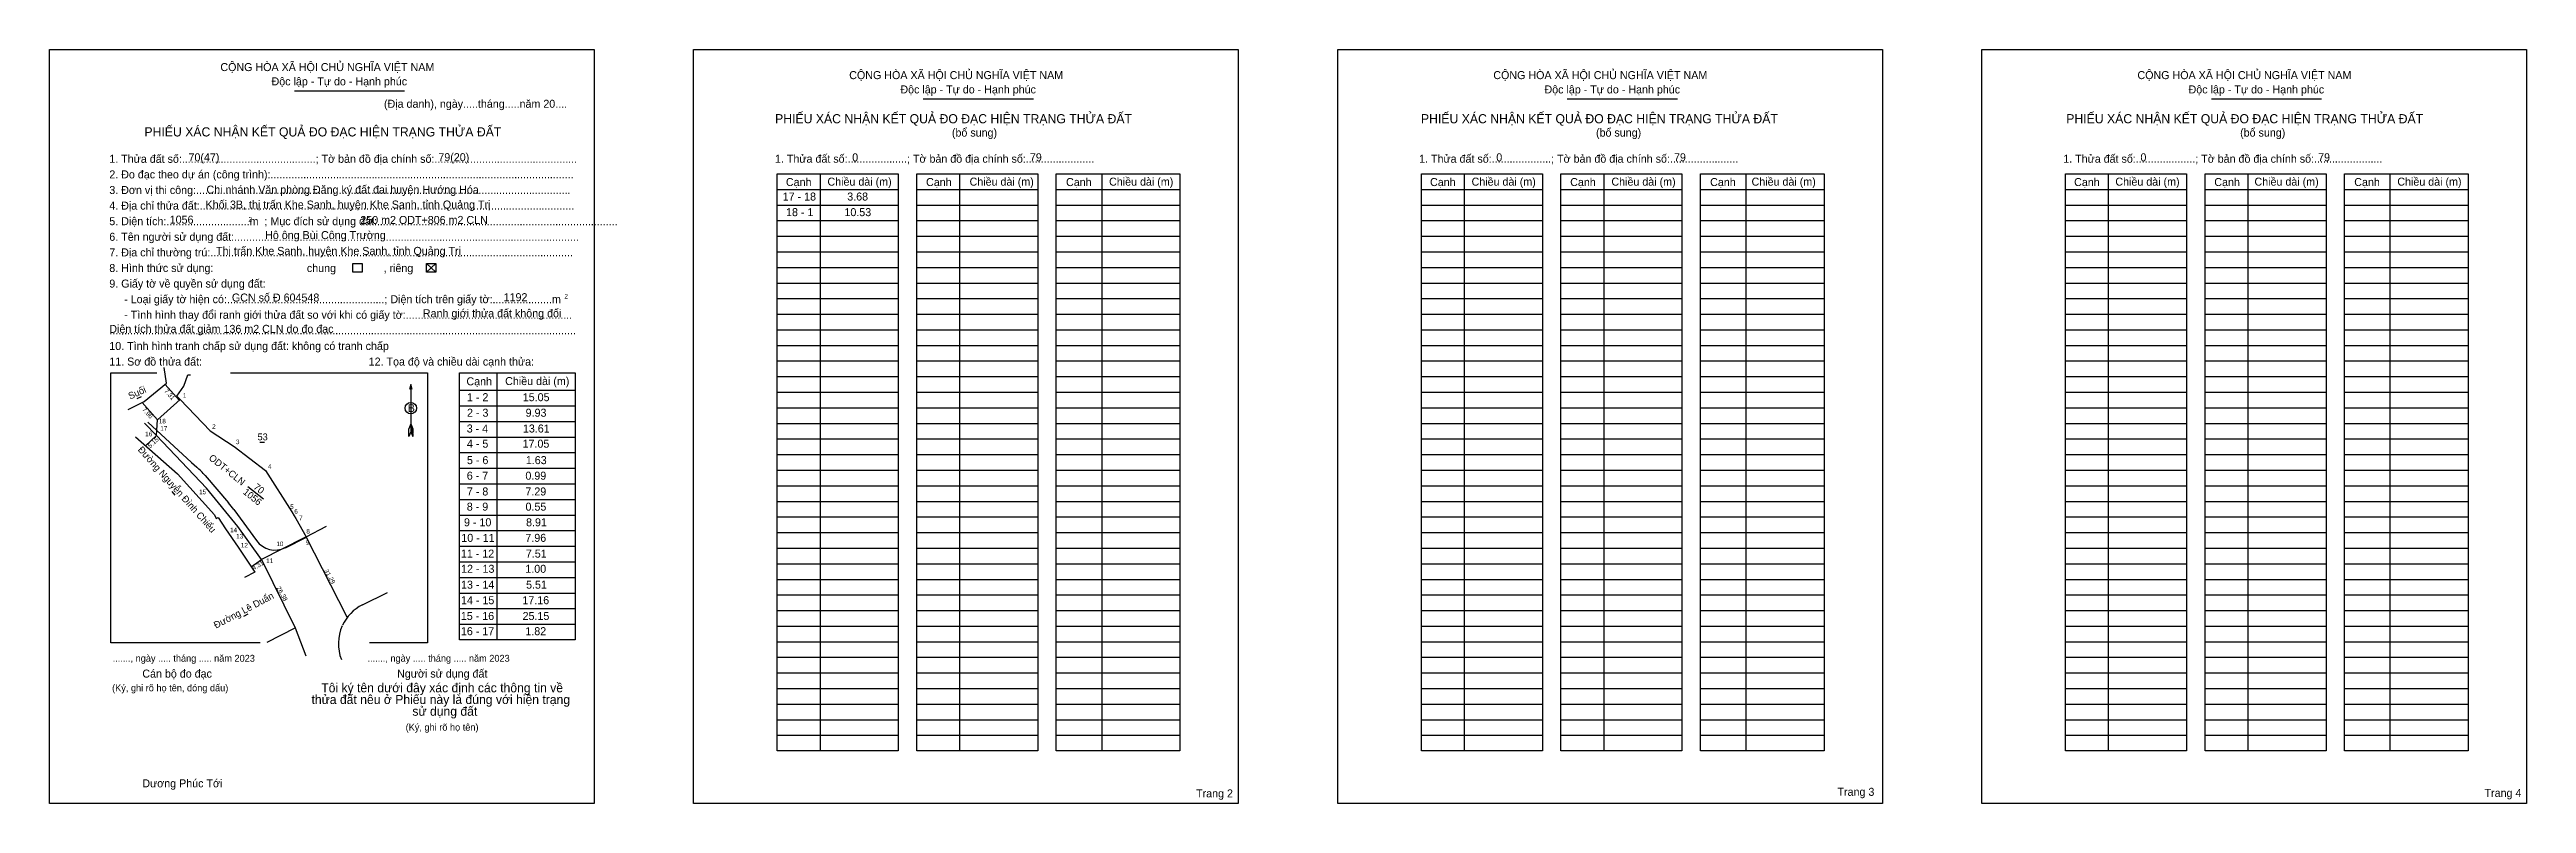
# Model space of a CAD drawing. Extents: x 551138 to 551996, y 1838764 to 1839025.
import ezdxf

# ---------------------------------------------------------------- set-up
doc = ezdxf.new("R2010")
doc.units = 0
for name, color, linetype in [('Level 1', 7, 'Continuous'), ('Level 10', 7, 'Continuous'), ('Level 13', 7, 'Continuous'), ('Level 2', 7, 'Continuous'), ('Level 23', 7, 'Continuous'), ('Level 27', 7, 'Continuous'), ('Level 31', 7, 'Continuous'), ('Level 36', 7, 'Continuous'), ('Level 48', 7, 'Continuous'), ('Level 50', 7, 'Continuous'), ('Level 52', 7, 'Continuous'), ('Level 6', 7, 'Continuous'), ('Level 9', 7, 'Continuous')]:
    doc.layers.add(name, color=color, linetype=linetype)

msp = doc.modelspace()

# ---------------------------------------------------------------- linework, layer by layer
at = {"layer": 'Level 1'}
for p, q in [((551138.31, 1839024.8), (551138.31, 1839024.8)), ((551361.29, 1839024.8), (551361.29, 1839024.8)), ((551223.08, 1839010.53), (551261.2, 1839010.53)), ((551440.77, 1839007.74), (551478.9, 1839007.74)), ((551663.76, 1839007.74), (551701.89, 1839007.74)), ((551886.75, 1839007.74), (551924.88, 1839007.74)), ((551405.07, 1838981.82), (551405.07, 1838782.2)), ((551453.38, 1838981.82), (551453.38, 1838782.2)), ((551502.58, 1838981.82), (551502.58, 1838782.2)), ((551628.06, 1838981.82), (551628.06, 1838782.2)), ((551676.36, 1838981.82), (551676.36, 1838782.2)), ((551725.56, 1838981.82), (551725.56, 1838782.2)), ((551851.05, 1838981.82), (551851.05, 1838782.2)), ((551899.35, 1838981.82), (551899.35, 1838782.2)), ((551948.55, 1838981.82), (551948.55, 1838782.2)), ((551390.24, 1838976.42), (551432.14, 1838976.42)), ((551390.24, 1838971.03), (551432.14, 1838971.03)), ((551438.54, 1838976.42), (551480.44, 1838976.42)), ((551438.54, 1838971.03), (551480.44, 1838971.03)), ((551486.84, 1838976.42), (551529.64, 1838976.42)), ((551486.84, 1838971.03), (551529.64, 1838971.03)), ((551613.23, 1838976.42), (551655.13, 1838976.42)), ((551613.23, 1838971.03), (551655.13, 1838971.03)), ((551661.53, 1838976.42), (551703.43, 1838976.42)), ((551661.53, 1838971.03), (551703.43, 1838971.03)), ((551709.83, 1838976.42), (551752.63, 1838976.42)), ((551709.83, 1838971.03), (551752.63, 1838971.03)), ((551836.22, 1838976.42), (551878.12, 1838976.42)), ((551836.22, 1838971.03), (551878.12, 1838971.03)), ((551884.52, 1838976.42), (551926.42, 1838976.42)), ((551884.52, 1838971.03), (551926.42, 1838971.03)), ((551932.82, 1838976.42), (551975.62, 1838976.42)), ((551932.82, 1838971.03), (551975.62, 1838971.03)), ((551390.24, 1838965.63), (551432.14, 1838965.63)), ((551438.54, 1838965.63), (551480.44, 1838965.63)), ((551486.84, 1838965.63), (551529.64, 1838965.63)), ((551613.23, 1838965.63), (551655.13, 1838965.63)), ((551661.53, 1838965.63), (551703.43, 1838965.63)), ((551709.83, 1838965.63), (551752.63, 1838965.63)), ((551836.22, 1838965.63), (551878.12, 1838965.63)), ((551884.52, 1838965.63), (551926.42, 1838965.63)), ((551932.82, 1838965.63), (551975.62, 1838965.63)), ((551390.24, 1838960.24), (551432.14, 1838960.24)), ((551390.24, 1838954.84), (551432.14, 1838954.84)), ((551438.54, 1838960.24), (551480.44, 1838960.24)), ((551438.54, 1838954.84), (551480.44, 1838954.84)), ((551486.84, 1838960.24), (551529.64, 1838960.24)), ((551486.84, 1838954.84), (551529.64, 1838954.84)), ((551613.23, 1838960.24), (551655.13, 1838960.24)), ((551613.23, 1838954.84), (551655.13, 1838954.84)), ((551661.53, 1838960.24), (551703.43, 1838960.24)), ((551661.53, 1838954.84), (551703.43, 1838954.84)), ((551709.83, 1838960.24), (551752.63, 1838960.24)), ((551709.83, 1838954.84), (551752.63, 1838954.84)), ((551836.22, 1838960.24), (551878.12, 1838960.24)), ((551836.22, 1838954.84), (551878.12, 1838954.84)), ((551884.52, 1838960.24), (551926.42, 1838960.24)), ((551884.52, 1838954.84), (551926.42, 1838954.84)), ((551932.82, 1838960.24), (551975.62, 1838960.24)), ((551932.82, 1838954.84), (551975.62, 1838954.84)), ((551268.77, 1838950.85), (551272.01, 1838947.83)), ((551268.77, 1838947.83), (551272.01, 1838950.85)), ((551390.24, 1838949.45), (551432.14, 1838949.45)), ((551438.54, 1838949.45), (551480.44, 1838949.45)), ((551486.84, 1838949.45), (551529.64, 1838949.45)), ((551613.23, 1838949.45), (551655.13, 1838949.45)), ((551661.53, 1838949.45), (551703.43, 1838949.45)), ((551709.83, 1838949.45), (551752.63, 1838949.45)), ((551836.22, 1838949.45), (551878.12, 1838949.45)), ((551884.52, 1838949.45), (551926.42, 1838949.45)), ((551932.82, 1838949.45), (551975.62, 1838949.45)), ((551390.24, 1838944.05), (551432.14, 1838944.05)), ((551390.24, 1838938.66), (551432.14, 1838938.66)), ((551438.54, 1838944.05), (551480.44, 1838944.05)), ((551438.54, 1838938.66), (551480.44, 1838938.66)), ((551486.84, 1838944.05), (551529.64, 1838944.05)), ((551486.84, 1838938.66), (551529.64, 1838938.66)), ((551613.23, 1838944.05), (551655.13, 1838944.05)), ((551613.23, 1838938.66), (551655.13, 1838938.66)), ((551661.53, 1838944.05), (551703.43, 1838944.05)), ((551661.53, 1838938.66), (551703.43, 1838938.66)), ((551709.83, 1838944.05), (551752.63, 1838944.05)), ((551709.83, 1838938.66), (551752.63, 1838938.66)), ((551836.22, 1838944.05), (551878.12, 1838944.05)), ((551836.22, 1838938.66), (551878.12, 1838938.66)), ((551884.52, 1838944.05), (551926.42, 1838944.05)), ((551884.52, 1838938.66), (551926.42, 1838938.66)), ((551932.82, 1838944.05), (551975.62, 1838944.05)), ((551932.82, 1838938.66), (551975.62, 1838938.66)), ((551390.24, 1838933.26), (551432.14, 1838933.26)), ((551390.24, 1838927.87), (551432.14, 1838927.87)), ((551438.54, 1838933.26), (551480.44, 1838933.26)), ((551438.54, 1838927.87), (551480.44, 1838927.87)), ((551486.84, 1838933.26), (551529.64, 1838933.26)), ((551486.84, 1838927.87), (551529.64, 1838927.87)), ((551613.23, 1838933.26), (551655.13, 1838933.26)), ((551613.23, 1838927.87), (551655.13, 1838927.87)), ((551661.53, 1838933.26), (551703.43, 1838933.26)), ((551661.53, 1838927.87), (551703.43, 1838927.87)), ((551709.83, 1838933.26), (551752.63, 1838933.26)), ((551709.83, 1838927.87), (551752.63, 1838927.87)), ((551836.22, 1838933.26), (551878.12, 1838933.26)), ((551836.22, 1838927.87), (551878.12, 1838927.87)), ((551884.52, 1838933.26), (551926.42, 1838933.26)), ((551884.52, 1838927.87), (551926.42, 1838927.87)), ((551932.82, 1838933.26), (551975.62, 1838933.26)), ((551932.82, 1838927.87), (551975.62, 1838927.87)), ((551390.24, 1838922.47), (551432.14, 1838922.47)), ((551438.54, 1838922.47), (551480.44, 1838922.47)), ((551486.84, 1838922.47), (551529.64, 1838922.47)), ((551613.23, 1838922.47), (551655.13, 1838922.47)), ((551661.53, 1838922.47), (551703.43, 1838922.47)), ((551709.83, 1838922.47), (551752.63, 1838922.47)), ((551836.22, 1838922.47), (551878.12, 1838922.47)), ((551884.52, 1838922.47), (551926.42, 1838922.47)), ((551932.82, 1838922.47), (551975.62, 1838922.47)), ((551159.54, 1838912.95), (551159.54, 1838912.95)), ((551293.16, 1838912.97), (551293.16, 1838820.63)), ((551390.24, 1838917.08), (551432.14, 1838917.08)), ((551390.24, 1838911.68), (551432.14, 1838911.68)), ((551438.54, 1838917.08), (551480.44, 1838917.08)), ((551438.54, 1838911.68), (551480.44, 1838911.68)), ((551486.84, 1838917.08), (551529.64, 1838917.08)), ((551486.84, 1838911.68), (551529.64, 1838911.68)), ((551613.23, 1838917.08), (551655.13, 1838917.08)), ((551613.23, 1838911.68), (551655.13, 1838911.68)), ((551661.53, 1838917.08), (551703.43, 1838917.08)), ((551661.53, 1838911.68), (551703.43, 1838911.68)), ((551709.83, 1838917.08), (551752.63, 1838917.08)), ((551709.83, 1838911.68), (551752.63, 1838911.68)), ((551836.22, 1838917.08), (551878.12, 1838917.08)), ((551836.22, 1838911.68), (551878.12, 1838911.68)), ((551884.52, 1838917.08), (551926.42, 1838917.08)), ((551884.52, 1838911.68), (551926.42, 1838911.68)), ((551932.82, 1838917.08), (551975.62, 1838917.08)), ((551932.82, 1838911.68), (551975.62, 1838911.68)), ((551263.36, 1838908.91), (551263.36, 1838892.59)), ((551280.22, 1838906.95), (551320.23, 1838906.95)), ((551280.22, 1838901.55), (551320.23, 1838901.55)), ((551390.24, 1838906.29), (551432.14, 1838906.29)), ((551438.54, 1838906.29), (551480.44, 1838906.29)), ((551486.84, 1838906.29), (551529.64, 1838906.29)), ((551613.23, 1838906.29), (551655.13, 1838906.29)), ((551661.53, 1838906.29), (551703.43, 1838906.29)), ((551709.83, 1838906.29), (551752.63, 1838906.29)), ((551836.22, 1838906.29), (551878.12, 1838906.29)), ((551884.52, 1838906.29), (551926.42, 1838906.29)), ((551932.82, 1838906.29), (551975.62, 1838906.29)), ((551262.64, 1838890.93), (551262.67, 1838893.63)), ((551263.36, 1838895.29), (551262.67, 1838893.63)), ((551263.36, 1838895.29), (551264.05, 1838893.63)), ((551263.36, 1838895.06), (551264.05, 1838893.38)), ((551263.36, 1838894.82), (551264.05, 1838893.15)), ((551263.36, 1838894.59), (551264.06, 1838892.91)), ((551263.36, 1838894.35), (551264.06, 1838892.67)), ((551263.36, 1838894.11), (551264.06, 1838892.42)), ((551263.36, 1838893.88), (551264.06, 1838892.18)), ((551263.36, 1838893.65), (551264.07, 1838891.94)), ((551263.36, 1838893.41), (551264.07, 1838891.69)), ((551263.36, 1838893.18), (551264.07, 1838891.45)), ((551263.36, 1838892.94), (551264.07, 1838891.22)), ((551264.07, 1838890.93), (551264.05, 1838893.63)), ((551280.22, 1838896.16), (551320.23, 1838896.16)), ((551390.24, 1838900.89), (551432.14, 1838900.89)), ((551390.24, 1838895.5), (551432.14, 1838895.5)), ((551438.54, 1838900.89), (551480.44, 1838900.89)), ((551438.54, 1838895.5), (551480.44, 1838895.5)), ((551486.84, 1838900.89), (551529.64, 1838900.89)), ((551486.84, 1838895.5), (551529.64, 1838895.5)), ((551613.23, 1838900.89), (551655.13, 1838900.89)), ((551613.23, 1838895.5), (551655.13, 1838895.5)), ((551661.53, 1838900.89), (551703.43, 1838900.89)), ((551661.53, 1838895.5), (551703.43, 1838895.5)), ((551709.83, 1838900.89), (551752.63, 1838900.89)), ((551709.83, 1838895.5), (551752.63, 1838895.5)), ((551836.22, 1838900.89), (551878.12, 1838900.89)), ((551836.22, 1838895.5), (551878.12, 1838895.5)), ((551884.52, 1838900.89), (551926.42, 1838900.89)), ((551884.52, 1838895.5), (551926.42, 1838895.5)), ((551932.82, 1838900.89), (551975.62, 1838900.89)), ((551932.82, 1838895.5), (551975.62, 1838895.5)), ((551263.36, 1838892.59), (551262.64, 1838890.93)), ((551263.36, 1838892.59), (551264.07, 1838890.93)), ((551280.22, 1838890.76), (551320.23, 1838890.76)), ((551280.22, 1838885.37), (551320.23, 1838885.37)), ((551390.24, 1838890.1), (551432.14, 1838890.1)), ((551390.24, 1838884.71), (551432.14, 1838884.71)), ((551438.54, 1838890.1), (551480.44, 1838890.1)), ((551438.54, 1838884.71), (551480.44, 1838884.71)), ((551486.84, 1838890.1), (551529.64, 1838890.1)), ((551486.84, 1838884.71), (551529.64, 1838884.71)), ((551613.23, 1838890.1), (551655.13, 1838890.1)), ((551613.23, 1838884.71), (551655.13, 1838884.71)), ((551661.53, 1838890.1), (551703.43, 1838890.1)), ((551661.53, 1838884.71), (551703.43, 1838884.71)), ((551709.83, 1838890.1), (551752.63, 1838890.1)), ((551709.83, 1838884.71), (551752.63, 1838884.71)), ((551836.22, 1838890.1), (551878.12, 1838890.1)), ((551836.22, 1838884.71), (551878.12, 1838884.71)), ((551884.52, 1838890.1), (551926.42, 1838890.1)), ((551884.52, 1838884.71), (551926.42, 1838884.71)), ((551932.82, 1838890.1), (551975.62, 1838890.1)), ((551932.82, 1838884.71), (551975.62, 1838884.71)), ((551280.22, 1838879.97), (551320.23, 1838879.97)), ((551390.24, 1838879.31), (551432.14, 1838879.31)), ((551438.54, 1838879.31), (551480.44, 1838879.31)), ((551486.84, 1838879.31), (551529.64, 1838879.31)), ((551613.23, 1838879.31), (551655.13, 1838879.31)), ((551661.53, 1838879.31), (551703.43, 1838879.31)), ((551709.83, 1838879.31), (551752.63, 1838879.31)), ((551836.22, 1838879.31), (551878.12, 1838879.31)), ((551884.52, 1838879.31), (551926.42, 1838879.31)), ((551932.82, 1838879.31), (551975.62, 1838879.31)), ((551280.22, 1838874.58), (551320.23, 1838874.58)), ((551280.22, 1838869.18), (551320.23, 1838869.18)), ((551390.24, 1838873.92), (551432.14, 1838873.92)), ((551390.24, 1838868.52), (551432.14, 1838868.52)), ((551438.54, 1838873.92), (551480.44, 1838873.92)), ((551438.54, 1838868.52), (551480.44, 1838868.52)), ((551486.84, 1838873.92), (551529.64, 1838873.92)), ((551486.84, 1838868.52), (551529.64, 1838868.52)), ((551613.23, 1838873.92), (551655.13, 1838873.92)), ((551613.23, 1838868.52), (551655.13, 1838868.52)), ((551661.53, 1838873.92), (551703.43, 1838873.92)), ((551661.53, 1838868.52), (551703.43, 1838868.52)), ((551709.83, 1838873.92), (551752.63, 1838873.92)), ((551709.83, 1838868.52), (551752.63, 1838868.52)), ((551836.22, 1838873.92), (551878.12, 1838873.92)), ((551836.22, 1838868.52), (551878.12, 1838868.52)), ((551884.52, 1838873.92), (551926.42, 1838873.92)), ((551884.52, 1838868.52), (551926.42, 1838868.52)), ((551932.82, 1838873.92), (551975.62, 1838873.92)), ((551932.82, 1838868.52), (551975.62, 1838868.52)), ((551280.22, 1838863.79), (551320.23, 1838863.79)), ((551390.24, 1838863.13), (551432.14, 1838863.13)), ((551438.54, 1838863.13), (551480.44, 1838863.13)), ((551486.84, 1838863.13), (551529.64, 1838863.13)), ((551613.23, 1838863.13), (551655.13, 1838863.13)), ((551661.53, 1838863.13), (551703.43, 1838863.13)), ((551709.83, 1838863.13), (551752.63, 1838863.13)), ((551836.22, 1838863.13), (551878.12, 1838863.13)), ((551884.52, 1838863.13), (551926.42, 1838863.13)), ((551932.82, 1838863.13), (551975.62, 1838863.13)), ((551280.22, 1838858.39), (551320.23, 1838858.39)), ((551280.22, 1838853), (551320.23, 1838853)), ((551390.24, 1838857.73), (551432.14, 1838857.73)), ((551390.24, 1838852.33), (551432.14, 1838852.33)), ((551438.54, 1838857.73), (551480.44, 1838857.73)), ((551438.54, 1838852.33), (551480.44, 1838852.33)), ((551486.84, 1838857.73), (551529.64, 1838857.73)), ((551486.84, 1838852.33), (551529.64, 1838852.33)), ((551613.23, 1838857.73), (551655.13, 1838857.73)), ((551613.23, 1838852.33), (551655.13, 1838852.33)), ((551661.53, 1838857.73), (551703.43, 1838857.73)), ((551661.53, 1838852.33), (551703.43, 1838852.33)), ((551709.83, 1838857.73), (551752.63, 1838857.73)), ((551709.83, 1838852.33), (551752.63, 1838852.33)), ((551836.22, 1838857.73), (551878.12, 1838857.73)), ((551836.22, 1838852.33), (551878.12, 1838852.33)), ((551884.52, 1838857.73), (551926.42, 1838857.73)), ((551884.52, 1838852.33), (551926.42, 1838852.33)), ((551932.82, 1838857.73), (551975.62, 1838857.73)), ((551932.82, 1838852.33), (551975.62, 1838852.33)), ((551280.22, 1838847.6), (551320.23, 1838847.6)), ((551280.22, 1838842.21), (551320.23, 1838842.21)), ((551390.24, 1838846.94), (551432.14, 1838846.94)), ((551390.24, 1838841.54), (551432.14, 1838841.54)), ((551438.54, 1838846.94), (551480.44, 1838846.94)), ((551438.54, 1838841.54), (551480.44, 1838841.54)), ((551486.84, 1838846.94), (551529.64, 1838846.94)), ((551486.84, 1838841.54), (551529.64, 1838841.54)), ((551613.23, 1838846.94), (551655.13, 1838846.94)), ((551613.23, 1838841.54), (551655.13, 1838841.54)), ((551661.53, 1838846.94), (551703.43, 1838846.94)), ((551661.53, 1838841.54), (551703.43, 1838841.54)), ((551709.83, 1838846.94), (551752.63, 1838846.94)), ((551709.83, 1838841.54), (551752.63, 1838841.54)), ((551836.22, 1838846.94), (551878.12, 1838846.94)), ((551836.22, 1838841.54), (551878.12, 1838841.54)), ((551884.52, 1838846.94), (551926.42, 1838846.94)), ((551884.52, 1838841.54), (551926.42, 1838841.54)), ((551932.82, 1838846.94), (551975.62, 1838846.94)), ((551932.82, 1838841.54), (551975.62, 1838841.54)), ((551280.22, 1838836.81), (551320.23, 1838836.81)), ((551390.24, 1838836.15), (551432.14, 1838836.15)), ((551438.54, 1838836.15), (551480.44, 1838836.15)), ((551486.84, 1838836.15), (551529.64, 1838836.15)), ((551613.23, 1838836.15), (551655.13, 1838836.15)), ((551661.53, 1838836.15), (551703.43, 1838836.15)), ((551709.83, 1838836.15), (551752.63, 1838836.15)), ((551836.22, 1838836.15), (551878.12, 1838836.15)), ((551884.52, 1838836.15), (551926.42, 1838836.15)), ((551932.82, 1838836.15), (551975.62, 1838836.15)), ((551280.22, 1838831.42), (551320.23, 1838831.42)), ((551280.22, 1838826.02), (551320.23, 1838826.02)), ((551390.24, 1838830.75), (551432.14, 1838830.75)), ((551390.24, 1838825.36), (551432.14, 1838825.36)), ((551438.54, 1838830.75), (551480.44, 1838830.75)), ((551438.54, 1838825.36), (551480.44, 1838825.36)), ((551486.84, 1838830.75), (551529.64, 1838830.75)), ((551486.84, 1838825.36), (551529.64, 1838825.36)), ((551613.23, 1838830.75), (551655.13, 1838830.75)), ((551613.23, 1838825.36), (551655.13, 1838825.36)), ((551661.53, 1838830.75), (551703.43, 1838830.75)), ((551661.53, 1838825.36), (551703.43, 1838825.36)), ((551709.83, 1838830.75), (551752.63, 1838830.75)), ((551709.83, 1838825.36), (551752.63, 1838825.36)), ((551836.22, 1838830.75), (551878.12, 1838830.75)), ((551836.22, 1838825.36), (551878.12, 1838825.36)), ((551884.52, 1838830.75), (551926.42, 1838830.75)), ((551884.52, 1838825.36), (551926.42, 1838825.36)), ((551932.82, 1838830.75), (551975.62, 1838830.75)), ((551932.82, 1838825.36), (551975.62, 1838825.36)), ((551269.12, 1838819.59), (551269.12, 1838819.59)), ((551390.24, 1838819.96), (551432.14, 1838819.96)), ((551438.54, 1838819.96), (551480.44, 1838819.96)), ((551486.84, 1838819.96), (551529.64, 1838819.96)), ((551613.23, 1838819.96), (551655.13, 1838819.96)), ((551661.53, 1838819.96), (551703.43, 1838819.96)), ((551709.83, 1838819.96), (551752.63, 1838819.96)), ((551836.22, 1838819.96), (551878.12, 1838819.96)), ((551884.52, 1838819.96), (551926.42, 1838819.96)), ((551932.82, 1838819.96), (551975.62, 1838819.96)), ((551390.24, 1838814.57), (551432.14, 1838814.57)), ((551390.24, 1838809.17), (551432.14, 1838809.17)), ((551438.54, 1838814.57), (551480.44, 1838814.57)), ((551438.54, 1838809.17), (551480.44, 1838809.17)), ((551486.84, 1838814.57), (551529.64, 1838814.57)), ((551486.84, 1838809.17), (551529.64, 1838809.17)), ((551613.23, 1838814.57), (551655.13, 1838814.57)), ((551613.23, 1838809.17), (551655.13, 1838809.17)), ((551661.53, 1838814.57), (551703.43, 1838814.57)), ((551661.53, 1838809.17), (551703.43, 1838809.17)), ((551709.83, 1838814.57), (551752.63, 1838814.57)), ((551709.83, 1838809.17), (551752.63, 1838809.17)), ((551836.22, 1838814.57), (551878.12, 1838814.57)), ((551836.22, 1838809.17), (551878.12, 1838809.17)), ((551884.52, 1838814.57), (551926.42, 1838814.57)), ((551884.52, 1838809.17), (551926.42, 1838809.17)), ((551932.82, 1838814.57), (551975.62, 1838814.57)), ((551932.82, 1838809.17), (551975.62, 1838809.17)), ((551390.24, 1838803.78), (551432.14, 1838803.78)), ((551438.54, 1838803.78), (551480.44, 1838803.78)), ((551486.84, 1838803.78), (551529.64, 1838803.78)), ((551613.23, 1838803.78), (551655.13, 1838803.78)), ((551661.53, 1838803.78), (551703.43, 1838803.78)), ((551709.83, 1838803.78), (551752.63, 1838803.78)), ((551836.22, 1838803.78), (551878.12, 1838803.78)), ((551884.52, 1838803.78), (551926.42, 1838803.78)), ((551932.82, 1838803.78), (551975.62, 1838803.78)), ((551390.24, 1838798.38), (551432.14, 1838798.38)), ((551390.24, 1838792.99), (551432.14, 1838792.99)), ((551438.54, 1838798.38), (551480.44, 1838798.38)), ((551438.54, 1838792.99), (551480.44, 1838792.99)), ((551486.84, 1838798.38), (551529.64, 1838798.38)), ((551486.84, 1838792.99), (551529.64, 1838792.99)), ((551613.23, 1838798.38), (551655.13, 1838798.38)), ((551613.23, 1838792.99), (551655.13, 1838792.99)), ((551661.53, 1838798.38), (551703.43, 1838798.38)), ((551661.53, 1838792.99), (551703.43, 1838792.99)), ((551709.83, 1838798.38), (551752.63, 1838798.38)), ((551709.83, 1838792.99), (551752.63, 1838792.99)), ((551836.22, 1838798.38), (551878.12, 1838798.38)), ((551836.22, 1838792.99), (551878.12, 1838792.99)), ((551884.52, 1838798.38), (551926.42, 1838798.38)), ((551884.52, 1838792.99), (551926.42, 1838792.99)), ((551932.82, 1838798.38), (551975.62, 1838798.38)), ((551932.82, 1838792.99), (551975.62, 1838792.99)), ((551390.24, 1838787.59), (551432.14, 1838787.59)), ((551438.54, 1838787.59), (551480.44, 1838787.59)), ((551486.84, 1838787.59), (551529.64, 1838787.59)), ((551613.23, 1838787.59), (551655.13, 1838787.59)), ((551661.53, 1838787.59), (551703.43, 1838787.59)), ((551709.83, 1838787.59), (551752.63, 1838787.59)), ((551836.22, 1838787.59), (551878.12, 1838787.59)), ((551884.52, 1838787.59), (551926.42, 1838787.59)), ((551932.82, 1838787.59), (551975.62, 1838787.59)), ((551326.84, 1838764.04), (551326.84, 1838764.04)), ((551549.83, 1838764.04), (551549.83, 1838764.04))]:
    msp.add_line(p, q, dxfattribs=at)
for points in [[(551390.24, 1838981.82), (551432.14, 1838981.82), (551432.14, 1838782.2), (551390.24, 1838782.2)], [(551438.54, 1838981.82), (551480.44, 1838981.82), (551480.44, 1838782.2), (551438.54, 1838782.2)], [(551486.84, 1838981.82), (551529.64, 1838981.82), (551529.64, 1838782.2), (551486.84, 1838782.2)], [(551613.23, 1838981.82), (551655.13, 1838981.82), (551655.13, 1838782.2), (551613.23, 1838782.2)], [(551661.53, 1838981.82), (551703.43, 1838981.82), (551703.43, 1838782.2), (551661.53, 1838782.2)], [(551709.83, 1838981.82), (551752.63, 1838981.82), (551752.63, 1838782.2), (551709.83, 1838782.2)], [(551836.22, 1838981.82), (551878.12, 1838981.82), (551878.12, 1838782.2), (551836.22, 1838782.2)], [(551884.52, 1838981.82), (551926.42, 1838981.82), (551926.42, 1838782.2), (551884.52, 1838782.2)], [(551932.82, 1838981.82), (551975.62, 1838981.82), (551975.62, 1838782.2), (551932.82, 1838782.2)], [(551280.22, 1838912.97), (551320.23, 1838912.97), (551320.23, 1838820.63), (551280.22, 1838820.63)]]:
    msp.add_lwpolyline(points, close=True, dxfattribs=at)
for points in [[(551211.18, 1838819.59), (551159.54, 1838819.59), (551159.54, 1838912.95), (551175.48, 1838912.95)], [(551200.98, 1838912.95), (551269.12, 1838912.95), (551269.12, 1838819.59), (551249.11, 1838819.59)], [(551263.82, 1838907.18), (551263.36, 1838908.91), (551262.89, 1838907.18)]]:
    msp.add_lwpolyline(points, dxfattribs=at)
msp.add_circle((551263.36, 1838900.75), 1.99, dxfattribs=at)
at = {"layer": 'Level 10'}
for p, q in [((551175.64, 1838896.78), (551183.5, 1838903.79)), ((551183.5, 1838903.79), (551193.87, 1838892.88)), ((551175.28, 1838891.29), (551175.4, 1838893.1)), ((551175.4, 1838893.1), (551175.64, 1838896.78)), ((551192.64, 1838873.09), (551175.28, 1838891.29)), ((551193.87, 1838892.88), (551202.2, 1838887.48)), ((551202.2, 1838887.48), (551213.02, 1838879.22)), ((551213.02, 1838879.22), (551222.23, 1838864.88)), ((551203.5, 1838859.81), (551192.64, 1838873.09)), ((551206.7, 1838855.33), (551203.5, 1838859.81)), ((551222.23, 1838864.88), (551223.04, 1838863.47)), ((551223.04, 1838863.47), (551223.54, 1838862.61)), ((551223.54, 1838862.61), (551227.17, 1838856.29)), ((551207.28, 1838854.52), (551206.7, 1838855.33)), ((551211.64, 1838848.4), (551207.28, 1838854.52)), ((551218.73, 1838852), (551211.64, 1838848.4)), ((551226.68, 1838856.04), (551218.73, 1838852)), ((551227.17, 1838856.29), (551226.68, 1838856.04)), ((551246.6, 1838832.71), (551255.3, 1838837.05))]:
    msp.add_line(p, q, dxfattribs=at)
for start, end in [(155.80643, 201.41119), (116.49594, 154.95849)]:
    msp.add_arc((551253.3, 1838819.29), 15, start, end, dxfattribs=at)
at = {"layer": 'Level 13'}
for p, q in [((551170.34, 1838902.72), (551175.64, 1838896.78)), ((551178.31, 1838908.95), (551183.17, 1838903.49)), ((551171.56, 1838887.73), (551175.28, 1838891.29)), ((551193.76, 1838882.91), (551193.76, 1838882.91)), ((551241.4, 1838828.43), (551227.17, 1838856.29)), ((551208.13, 1838845.9), (551211.64, 1838848.4))]:
    msp.add_line(p, q, dxfattribs=at)
for points in [[(551165.52, 1838900.31), (551171.11, 1838903.1), (551178.84, 1838909.38), (551177.99, 1838914.81)], [(551211.64, 1838848.4), (551223.35, 1838824.76)], [(551213.61, 1838819.81), (551223.35, 1838824.76), (551227.05, 1838815.13)]]:
    msp.add_lwpolyline(points, dxfattribs=at)
at = {"layer": 'Level 2'}
for points in [[(551138.31, 1839024.8), (551326.84, 1839024.8), (551326.84, 1838764.04), (551138.31, 1838764.04)], [(551361.29, 1839024.8), (551549.83, 1839024.8), (551549.83, 1838764.04), (551361.29, 1838764.04)], [(551584.28, 1839024.8), (551772.82, 1839024.8), (551772.82, 1838764.04), (551584.28, 1838764.04)], [(551807.27, 1839024.8), (551995.81, 1839024.8), (551995.81, 1838764.04), (551807.27, 1838764.04)]]:
    msp.add_lwpolyline(points, close=True, dxfattribs=at)
at = {"layer": 'Level 23'}
msp.add_lwpolyline([(551168.01, 1838890.85), (551182.63, 1838878), (551195.42, 1838863.82), (551195.97, 1838862.65), (551196.63, 1838862.95), (551199.26, 1838858.98), (551203.59, 1838852.68), (551204.76, 1838850.97), (551209.37, 1838844.03), (551205.75, 1838842.17)], dxfattribs=at)
at = {"layer": 'Level 27'}
for p, q in [((551182.42, 1838904.92), (551184.78, 1838908.41)), ((551183.5, 1838903.79), (551182.42, 1838904.92)), ((551175.28, 1838891.29), (551171.15, 1838895.61)), ((551227.17, 1838856.29), (551234.22, 1838859.89))]:
    msp.add_line(p, q, dxfattribs=at)
at = {"layer": 'Level 31'}
msp.add_lwpolyline([(551182.42, 1838904.92), (551184.78, 1838908.41), (551186.17, 1838912.3), (551187.08, 1838912.24)], dxfattribs=at)
at = {"layer": 'Level 50'}
msp.add_line((551172.38, 1838895.87), (551187.49, 1838882.02), dxfattribs=at)
for points in [[(551243.29, 1838950.85), (551246.53, 1838950.85), (551246.53, 1838947.83), (551243.29, 1838947.83)], [(551268.77, 1838950.85), (551272.01, 1838950.85), (551272.01, 1838947.83), (551268.77, 1838947.83)]]:
    msp.add_lwpolyline(points, close=True, dxfattribs=at)
for points in [[(551187.49, 1838882.02), (551189.28, 1838880.38)], [(551192.14, 1838877.43), (551200.29, 1838867.99)], [(551202.07, 1838865.74), (551209.94, 1838854.94)], [(551219.99, 1838852.5), (551227.25, 1838856.15)]]:
    msp.add_lwpolyline(points, dxfattribs=at)
for centre, radius, start, end in [((551165.64, 1838854.57), 35, 40.77211, 47.50986), ((551173.78, 1838845.13), 35, 36.08318, 40.77211), ((551216.4, 1838859.66), 8, 216.08318, 296.61555)]:
    msp.add_arc(centre, radius, start, end, dxfattribs=at)
at = {"layer": 'Level 9'}
for p, q in [((551168.61, 1838904.11), (551170.1, 1838904.79)), ((551211.12, 1838889.01), (551212.75, 1838889.01)), ((551180.63, 1838871.93), (551181.72, 1838870.71)), ((551206.94, 1838873.71), (551212.33, 1838869.4)), ((551205.6, 1838828.82), (551207.05, 1838829.58))]:
    msp.add_line(p, q, dxfattribs=at)

# ---------------------------------------------------------------- texts
at = {"layer": 'Level 1'}
for s, height, p in [('CỘNG HÒA XÃ HỘI CHỦ NGHĨA VIỆT NAM', 2.7693, (551197.45, 1839017.36)), ('Độc lập - Tự do - Hạnh phúc', 2.7693, (551215.16, 1839012.42)), ('CỘNG HÒA XÃ HỘI CHỦ NGHĨA VIỆT NAM', 2.7693, (551415.15, 1839014.58)), ('CỘNG HÒA XÃ HỘI CHỦ NGHĨA VIỆT NAM', 2.7693, (551638.14, 1839014.58)), ('CỘNG HÒA XÃ HỘI CHỦ NGHĨA VIỆT NAM', 2.7693, (551861.13, 1839014.58)), ('(Địa danh), ngày.....tháng.....năm 20....', 2.7693, (551254.09, 1839004.67)), ('Độc lập - Tự do - Hạnh phúc', 2.7693, (551432.86, 1839009.63)), ('Độc lập - Tự do - Hạnh phúc', 2.7693, (551655.85, 1839009.63)), ('Độc lập - Tự do - Hạnh phúc', 2.7693, (551878.84, 1839009.63)), ('PHIẾU XÁC NHẬN KẾT QUẢ ĐO ĐẠC HIỆN TRẠNG THỬA ĐẤT', 3.1653, (551171.16, 1838994.75)), ('PHIẾU XÁC NHẬN KẾT QUẢ ĐO ĐẠC HIỆN TRẠNG THỬA ĐẤT', 3.1653, (551389.49, 1838999.3)), ('(bổ sung)', 2.769, (551450.7, 1838994.7)), ('PHIẾU XÁC NHẬN KẾT QUẢ ĐO ĐẠC HIỆN TRẠNG THỬA ĐẤT', 3.1653, (551613.09, 1838999.3)), ('(bổ sung)', 2.769, (551673.69, 1838994.7)), ('PHIẾU XÁC NHẬN KẾT QUẢ ĐO ĐẠC HIỆN TRẠNG THỬA ĐẤT', 3.1653, (551836.48, 1838999.3)), ('(bổ sung)', 2.769, (551896.68, 1838994.7)), ('1. Thửa đất số:.............................................; Tờ bản đồ địa chính số:................................................', 2.76934, (551159, 1838985.63)), ('1. Thửa đất số:....................; Tờ bản đồ địa chính số:.......................', 2.7693, (551389.46, 1838985.66)), ('1. Thửa đất số:....................; Tờ bản đồ địa chính số:.......................', 2.7693, (551612.45, 1838985.66)), ('1. Thửa đất số:....................; Tờ bản đồ địa chính số:.......................', 2.7693, (551835.44, 1838985.66)), ('2. Đo đạc theo dự án (công trình):......................................................................................................', 2.76934, (551159, 1838980.24)), ('Cạnh', 2.769, (551393.24, 1838977.59)), ('Chiều dài (m)', 2.7693, (551407.62, 1838977.73)), ('Cạnh', 2.769, (551441.76, 1838977.59)), ('Chiều dài (m)', 2.7693, (551456.82, 1838977.73)), ('Cạnh', 2.769, (551490.21, 1838977.59)), ('Chiều dài (m)', 2.7693, (551505.12, 1838977.73)), ('Cạnh', 2.769, (551616.23, 1838977.59)), ('Chiều dài (m)', 2.7693, (551630.61, 1838977.73)), ('Cạnh', 2.769, (551664.75, 1838977.59)), ('Chiều dài (m)', 2.7693, (551679.02, 1838977.73)), ('Cạnh', 2.769, (551713.2, 1838977.59)), ('Chiều dài (m)', 2.7693, (551727.54, 1838977.73)), ('Cạnh', 2.769, (551839.21, 1838977.59)), ('Chiều dài (m)', 2.7693, (551853.49, 1838977.73)), ('Cạnh', 2.769, (551887.74, 1838977.59)), ('Chiều dài (m)', 2.7693, (551901.65, 1838977.73)), ('Cạnh', 2.769, (551936.19, 1838977.59)), ('Chiều dài (m)', 2.7693, (551951.1, 1838977.73)), ('4. Địa chỉ thửa đất:..............................................................................................................................', 2.76934, (551159, 1838969.45)), ('3. Đơn vị thi công:..............................................................................................................................', 2.76934, (551159, 1838974.84)), ('Chi nhánh Văn phòng Đăng ký đất đai huyện Hướng Hóa', 2.7693, (551192.64, 1838974.98)), ('5. Diện tích:............................m  ; Mục đích sử dụng đất:.................................................................................', 2.76934, (551159, 1838964.05)), ('6. Tên người sử dụng đất:....................................................................................................................', 2.76934, (551159, 1838958.66)), ('2', 1.58, (551207.19, 1838965.31)), ('7. Địa chỉ thường trú:..........................................................................................................................', 2.76934, (551159, 1838953.26)), ('9. Giấy tờ về quyền sử dụng đất:', 2.7693, (551159, 1838942.47)), ('chung                , riêng', 2.7693, (551227.39, 1838947.84)), ('     - Loại giấy tờ hiện có:.....................................................; Diện tích trên giấy tờ:....................m', 2.76934, (551159, 1838937.07)), ('2', 1.58, (551316.56, 1838938.69)), ('     - Tình hình thay đổi ranh giới thửa đất so với khi có giấy tờ:........................................................', 2.76934, (551159, 1838931.68)), ('10. Tình hình tranh chấp sử dụng đất: không có tranh chấp', 2.7693, (551159, 1838920.89)), ('.............................................................................................................................................................', 2.76934, (551159, 1838926.28)), ('11. Sơ đồ thửa đất:', 2.7693, (551159, 1838915.49)), ('12. Tọa độ và chiều dài cạnh thửa:', 2.7693, (551248.79, 1838915.49)), ('Cạnh', 2.769, (551282.64, 1838908.66)), ('Chiều dài (m)', 2.7693, (551296.04, 1838908.75)), ('B', 2.7, (551262.36, 1838899.44)), ('......., ngày ..... tháng ..... năm 2023', 2.3739, (551160.17, 1838813.05)), ('Cán bộ đo đạc', 2.7693, (551170.43, 1838807.56)), ('......., ngày ..... tháng ..... năm 2023', 2.3739, (551248.38, 1838813.05)), ('Người sử dụng đất', 2.7693, (551258.63, 1838807.56)), ('(Ký, ghi rõ họ tên, đóng dấu)', 2.3739, (551159.96, 1838802.8)), ('thửa đất nêu ở Phiếu này là đúng với hiện trạng', 3.147, (551229, 1838798.42)), ('Tôi ký tên dưới đây xác định các thông tin về', 3.147, (551232.37, 1838802.48)), ('(Ký, ghi rõ họ tên)', 2.3739, (551261.59, 1838789.21)), ('sử dụng đất', 3.147, (551263.92, 1838794.36)), ('Dương Phúc Tới', 2.7693, (551170.43, 1838769.6)), ('Trang 2', 2.769, (551535.23, 1838766.12)), ('Trang 3', 2.769, (551757.29, 1838766.66)), ('Trang 4', 2.769, (551981.3, 1838766.28))]:
    msp.add_text(s, height=height, dxfattribs=at).set_placement(p)
at = {"layer": 'Level 13'}
for s, p in [('ODT+CLN', (551193.23, 1838883.16)), ('1056', (551205.07, 1838871.35)), ('70', (551208.71, 1838873.1))]:
    msp.add_text(s, height=2.374, rotation=321.34561, dxfattribs=at).set_placement(p)
at = {"layer": 'Level 36'}
for s, height, rotation, p in [('Suối', 2.374, 24.5133, (551166.21, 1838903.71)), ('Đường Nguyễn Đình Chiểu', 2.3739, 311.73591, (551168.7, 1838886.26)), ('Đường Lê Duẩn', 2.3739, 27.71067, (551195.93, 1838824.45))]:
    msp.add_text(s, height=height, rotation=rotation, dxfattribs=at).set_placement(p)
msp.add_text('53', height=2.374, dxfattribs=at).set_placement((551210.32, 1838889.64))
at = {"layer": 'Level 48'}
msp.add_text('8. Hình thức sử dụng:', height=2.7694, dxfattribs=at).set_placement((551159, 1838947.87))
at = {"layer": 'Level 52'}
for s, p in [('17 - 18', (551392.13, 1838972.58)), ('3.68', (551414.47, 1838972.58)), ('18 - 1', (551393.29, 1838967.18)), ('10.53', (551413.5, 1838967.18)), ('1 - 2', (551282.82, 1838903.17)), ('15.05', (551302.14, 1838903.17)), ('3 - 4', (551282.74, 1838892.34)), ('2 - 3', (551282.84, 1838897.8)), ('13.61', (551302.19, 1838892.34)), ('9.93', (551303.13, 1838897.8)), ('4 - 5', (551282.8, 1838887.09)), ('17.05', (551302.07, 1838887.09)), ('6 - 7', (551282.76, 1838876.02)), ('5 - 6', (551282.82, 1838881.4)), ('0.99', (551303.05, 1838876.02)), ('1.63', (551303.2, 1838881.4)), ('8 - 9', (551282.76, 1838865.31)), ('7 - 8', (551282.79, 1838870.56)), ('7.29', (551303.05, 1838870.56)), ('0.55', (551303.09, 1838865.31)), ('9 - 10', (551281.79, 1838859.9)), ('8.91', (551303.28, 1838859.9)), ('11 - 12', (551280.71, 1838849.06)), ('10 - 11', (551280.87, 1838854.52)), ('7.96', (551303.04, 1838854.52)), ('7.51', (551303.21, 1838849.06)), ('12 - 13', (551280.79, 1838843.81)), ('1.00', (551303.03, 1838843.81)), ('14 - 15', (551280.76, 1838832.94)), ('13 - 14', (551280.76, 1838838.32)), ('17.16', (551302.01, 1838832.94)), ('5.51', (551303.28, 1838838.32)), ('15 - 16', (551280.7, 1838827.49)), ('16 - 17', (551280.72, 1838822.23)), ('25.15', (551302.07, 1838827.49)), ('1.82', (551303.04, 1838822.23))]:
    msp.add_text(s, height=2.769, dxfattribs=at).set_placement(p)
at = {"layer": 'Level 6'}
for s, height, p in [('70(47)', 2.769, (551186.42, 1838986.14)), ('79(20)', 2.769, (551272.91, 1838986.19)), ('0', 2.77, (551416.18, 1838986.14)), ('79', 2.769, (551477.7, 1838986.16)), ('0', 2.77, (551639.17, 1838986.14)), ('79', 2.769, (551700.69, 1838986.16)), ('0', 2.77, (551862.16, 1838986.14)), ('79', 2.769, (551923.68, 1838986.16)), ('Khối 3B, thị trấn Khe Sanh, huyện Khe Sanh, tỉnh Quảng Trị', 2.7695, (551192.33, 1838969.81)), ('1056', 2.769, (551179.91, 1838964.59)), ('Hộ ông Bùi Công Trường', 2.7695, (551212.94, 1838959.25)), ('250 m2 ODT+806 m2 CLN', 2.7695, (551245.89, 1838964.48)), ('Thị trấn Khe Sanh, huyện Khe Sanh, tỉnh Quảng Trị', 2.7695, (551195.94, 1838953.77)), ('GCN số Đ 604548', 2.7695, (551201.44, 1838937.64)), ('1192', 2.769, (551295.51, 1838937.76)), ('Diện tích thửa đất giảm 136 m2 CLN do đo đạc', 2.7695, (551159, 1838926.8)), ('Ranh giới thửa đất không đổi', 2.7695, (551267.55, 1838932.2))]:
    msp.add_text(s, height=height, dxfattribs=at).set_placement(p)
at = {"layer": 'Level 9'}
for s, rotation, p in [('7.31', 311.91588, (551177.88, 1838906.56)), ('7.96', 311.91588, (551170.27, 1838900.16)), ('5.15', 43.20081, (551173.19, 1838886.84)), ('4.31', 30.94497, (551209.02, 1838844.59)), ('31.29', 299.45811, (551233.31, 1838844.52)), ('26.38', 299.45811, (551216.78, 1838838.57))]:
    msp.add_text(s, height=1.583, rotation=rotation, dxfattribs=at).set_placement(p)
for s, height, p in [('1', 1.58, (551184.49, 1838904.36)), ('18', 1.583, (551176.14, 1838895.49)), ('17', 1.583, (551176.64, 1838892.95)), ('2', 1.58, (551194.6, 1838893.61)), ('16', 1.583, (551171.43, 1838891.04)), ('3', 1.58, (551202.85, 1838888.31)), ('4', 1.58, (551213.93, 1838879.77)), ('15', 1.583, (551190.07, 1838870.99)), ('5', 1.58, (551221.62, 1838865.88)), ('14', 1.583, (551200.8, 1838857.82)), ('6', 1.58, (551223.04, 1838864.27)), ('7', 1.58, (551224.72, 1838862.01)), ('8', 1.58, (551227.21, 1838857.4)), ('13', 1.583, (551202.92, 1838855.69)), ('12', 1.583, (551204.55, 1838852.58)), ('10', 1.583, (551216.83, 1838853.04)), ('9', 1.58, (551227.04, 1838853.49)), ('11', 1.583, (551213.31, 1838847.2))]:
    msp.add_text(s, height=height, dxfattribs=at).set_placement(p)

doc.saveas('drawing.dxf')
